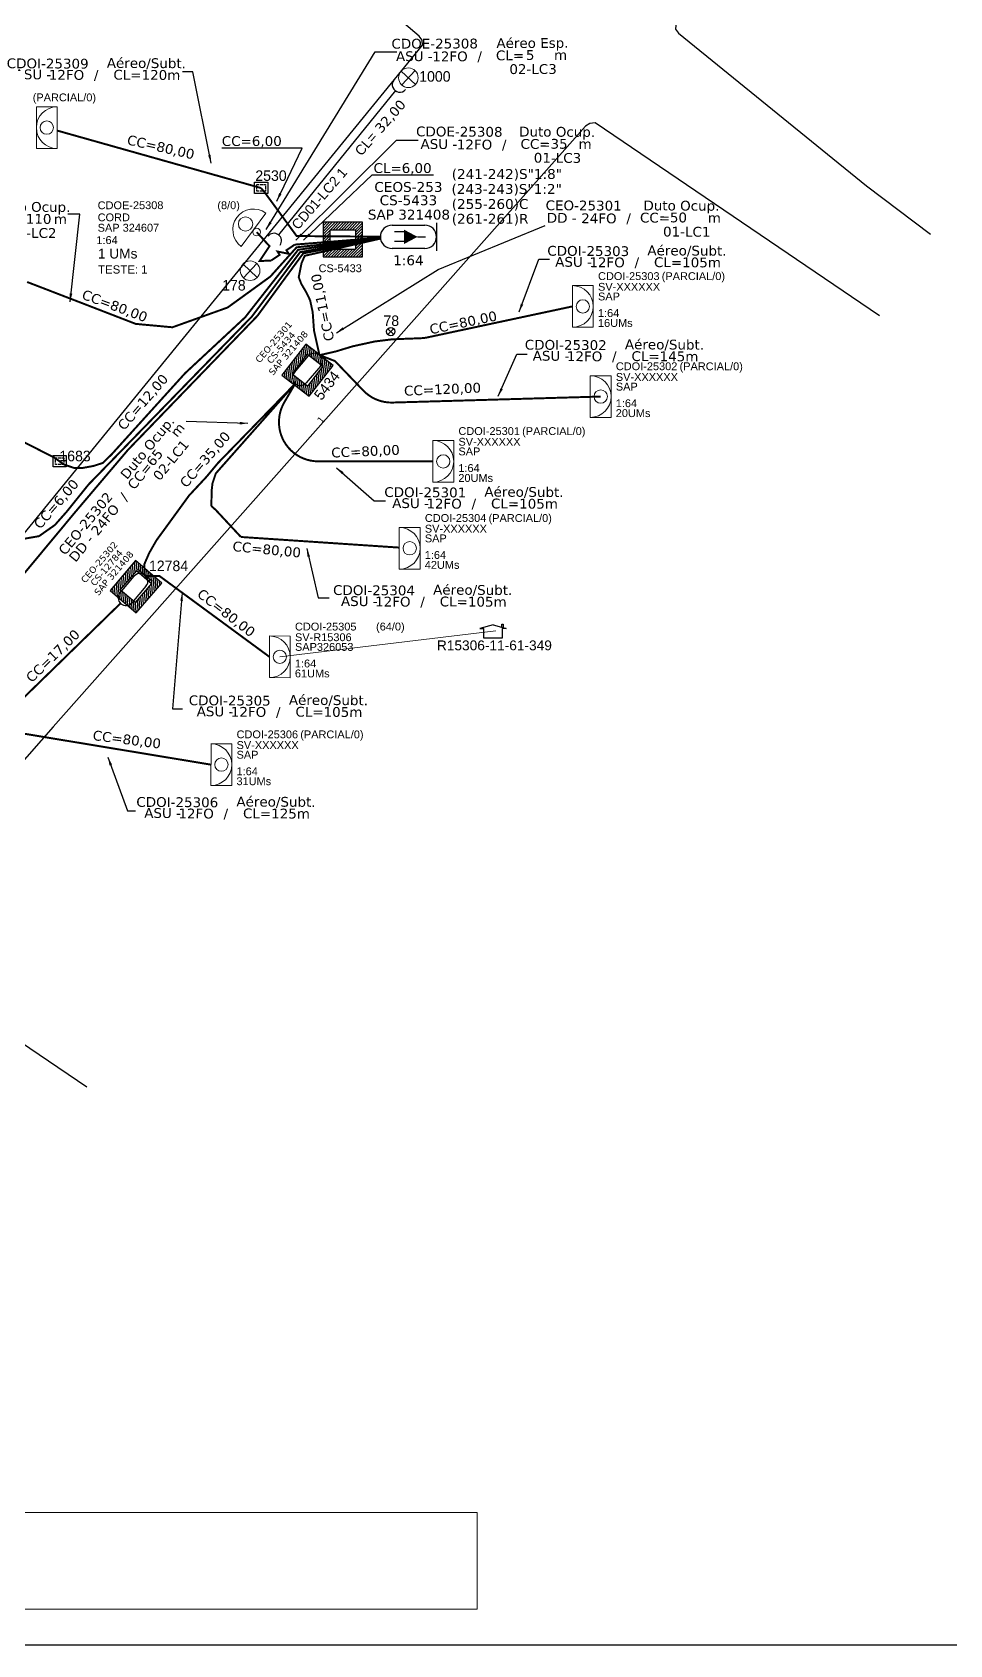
# Model space of a CAD drawing. Header units: inches. Extents: x 467 to 2253, y 63 to 657.
# Drawn here: x 642.6 to 867.3, y 63.1 to 457.9 of the extents above; entities that cross this region are included whole.
import ezdxf
from ezdxf.enums import TextEntityAlignment as Align

# ---------------------------------------------------------------- set-up
doc = ezdxf.new("R2010")
doc.units = ezdxf.units.IN
doc.header["$MEASUREMENT"] = 0
for name, color, linetype in [('10.1-Caixas Subterrâneas', 5, 'Continuous'), ('20.4-CEOS', 1, 'Continuous'), ('20.5-CEO', 1, 'Continuous'), ('CAP a instalar', 1, 'Continuous'), ('celulas gpon', 7, 'Continuous'), ('DROP DE CLIENTE', 140, 'Continuous'), ('label_cabos', 7, 'Continuous'), ('locais', 7, 'Continuous'), ('locais legendas', 7, 'Continuous'), ('QUADRA', 7, 'Continuous'), ('Subida Lateral', 5, 'Continuous'), ('surveys', 7, 'Continuous'), ('surveys legendas', 7, 'Continuous')]:
    doc.layers.add(name, color=color, linetype=linetype)
for name, color, linetype, lineweight in [('10.4-Postes', 1, 'Continuous', 0), ("20.0-LEGENDA DOS CDO'S", 1, 'Continuous', 0), ('20.1-CDO_INTERIOR', 1, 'Continuous', 0), ('20.2-CDO_POSTE', 1, 'Continuous', 5), ('20.6-CORDOALHA_SUPORTE', 7, 'Continuous', 25), ('CORDOALHA_SUPORTE', 7, 'Continuous', 25)]:
    doc.layers.add(name, color=color, linetype=linetype, lineweight=lineweight)
doc.styles.add('ARIAL', font='arial.ttf')
doc.styles.add('DIGICADE', font='arial.ttf')
doc.styles.add('ROMANS', font='arial.ttf')
doc.styles.add('siredit', font='verdana.ttf')
doc.linetypes.add('FENCELINE1', pattern='A,0.25,-0.1,[133,ltypeshp.shx,S=0.1,R=0,X=-0.1,Y=0],-0.1,1', length=1.45)
doc.dimstyles.new('CC', dxfattribs={"dimtxt": 1, "dimasz": 2, "dimexe": 0.18, "dimexo": 0.0625, "dimgap": 0.09, "dimtad": 0, "dimdec": 0, "dimrnd": 1, "dimzin": 0, "dimdsep": 46, "dimtxsty": 'siredit', "dimblk": 'NONE', "dimcen": 0, "dimse1": 1, "dimse2": 1, "dimsd1": 1, "dimsd2": 1, "dimclrt": 7, "dimadec": 0, "dimazin": 0, "dimtfac": 1, "dimtdec": 0, "dimtofl": 0, "dimtmove": 0, "dimatfit": 3, "dimfxl": 0, "dimtolj": 1, "dimtzin": 0, "dimarcsym": 0})

# ---------------------------------------------------------------- blocks, each defined once
blk = doc.blocks.new('MANHOLE_MS')
at = {"color": 0}
for p, q in [((-0.000006, 0.0000054), (0.0000065, 0.0000054)), ((-0.000006, -0.0000053), (-0.000006, 0.0000054)), ((0.0000065, 0.0000054), (0.0000065, -0.0000053)), ((0.0000065, -0.0000053), (-0.000006, -0.0000053))]:
    blk.add_line(p, q, dxfattribs=at)
for points in [[(-0.0000038, 0.0000023, 0), (-0.0000038, 0.0000032, 0), (-0.000002, 0.0000032, 0)], [(-0.0000038, -0.0000013, 0), (-0.0000038, 0.0000016, 0)], [(-0.0000012, 0.0000032, 0), (0.0000017, 0.0000032, 0)], [(0.0000024, 0.0000032, 0), (0.0000042, 0.0000032, 0), (0.0000042, 0.0000023, 0)], [(0.0000042, 0.0000016, 0), (0.0000042, -0.0000013, 0)], [(-0.000002, -0.0000031, 0), (-0.0000038, -0.0000031, 0), (-0.0000038, -0.0000021, 0)], [(0.0000017, -0.0000031, 0), (-0.0000012, -0.0000031, 0)], [(0.0000042, -0.0000021, 0), (0.0000042, -0.0000031, 0), (0.0000024, -0.0000031, 0)]]:
    blk.add_polyline3d(points, dxfattribs=at)
blk = doc.blocks.new('POLE_POLE')
at = {"color": 1}
for p, q in [((-0.00000309, 0.00000689), (0.00000269, 0.00000147)), ((0.00000251, 0.00000707), (-0.00000291, 0.00000129))]:
    blk.add_line(p, q, dxfattribs=at)
blk.add_circle((-0.0000002, 0.00000418), 0.00000396, dxfattribs=at)
blk = doc.blocks.new('SURVEY_SURVEY')
for p, q in [((0, 0.0000254), (-0.0000251, 0.000018)), ((-0.0000251, 0.000018), (-0.0000173, 0.000018)), ((-0.0000172, 0), (-0.0000172, 0.0000179)), ((0.0000172, 0), (-0.0000172, 0)), ((0, 0.0000254), (0.0000251, 0.000018)), ((0.0000169, 0.0000264), (0.0000195, 0.0000264)), ((0.0000169, 0.0000205), (0.0000169, 0.0000264)), ((0.0000251, 0.000018), (0.0000172, 0.000018)), ((0.0000172, 0.000018), (0.0000172, 0)), ((0.0000195, 0.0000264), (0.0000195, 0.0000198))]:
    blk.add_line(p, q)
blk = doc.blocks.new('*X2')
at = {"color": 0, "linetype": 'Continuous'}
for p, q in [((-1.25, 0.34099), (-0.49099, 1.1)), ((-1.25, 0.517767), (-0.667767, 1.1)), ((-1.25, 0.694544), (-0.844544, 1.1)), ((-1.25, 0.87132), (-1.02132, 1.1)), ((-1.25, 1.048097), (-1.198097, 1.1)), ((-0.789214, 0.625), (-0.314214, 1.1)), ((-0.612437, 0.625), (-0.137437, 1.1)), ((-0.43566, 0.625), (0.03934, 1.1)), ((-0.258883, 0.625), (0.216117, 1.1)), ((-0.082107, 0.625), (0.392893, 1.1)), ((0.09467, 0.625), (0.56967, 1.1)), ((0.271447, 0.625), (0.746447, 1.1)), ((0.448223, 0.625), (0.923223, 1.1)), ((0.625, 0.625), (1.1, 1.1)), ((0.801777, 0.625), (1.25, 1.073223)), ((-1.25, 0.164214), (-0.8035, 0.610714)), ((-1.25, -0.012563), (-0.8035, 0.433937)), ((-1.25, -0.18934), (-0.8035, 0.25716)), ((-1.25, -0.366117), (-0.8035, 0.080383)), ((0.8035, 0.449947), (1.25, 0.896447)), ((0.8035, 0.27317), (1.25, 0.71967)), ((0.8035, 0.096393), (1.25, 0.542893)), ((0.8035, -0.080383), (1.25, 0.366117)), ((0.8035, -0.25716), (1.25, 0.18934)), ((0.8035, -0.433937), (1.25, 0.012563)), ((-1.25, -0.542893), (-0.8035, -0.096393)), ((-1.25, -0.71967), (-0.8035, -0.27317)), ((-1.25, -0.896447), (-0.8035, -0.449947)), ((-1.25, -1.073223), (-0.801777, -0.625)), ((-1.1, -1.1), (-0.625, -0.625)), ((-0.923223, -1.1), (-0.448223, -0.625)), ((-0.746447, -1.1), (-0.271447, -0.625)), ((-0.56967, -1.1), (-0.09467, -0.625)), ((-0.392893, -1.1), (0.082107, -0.625)), ((-0.216117, -1.1), (0.258883, -0.625)), ((-0.03934, -1.1), (0.43566, -0.625)), ((0.137437, -1.1), (0.612437, -0.625)), ((0.314214, -1.1), (0.789214, -0.625)), ((0.49099, -1.1), (1.25, -0.34099)), ((0.667767, -1.1), (1.25, -0.517767)), ((0.8035, -0.610714), (1.25, -0.164214)), ((0.844544, -1.1), (1.25, -0.694544)), ((1.02132, -1.1), (1.25, -0.87132)), ((1.198097, -1.1), (1.25, -1.048097))]:
    blk.add_line(p, q, dxfattribs=at)
blk = doc.blocks.new('MANHOLE_MQ')
at = {"color": 0, "linetype": 'Continuous'}
for p, q in [((0.00000623, 0.00000569), (-0.00000627, 0.00000569)), ((-0.00000627, 0.00000569), (-0.00000627, -0.00000531)), ((0.00000623, -0.00000531), (0.00000623, 0.00000569)), ((-0.00000404, 0.00000331), (0.00000399, 0.00000331)), ((-0.00000404, -0.00000294), (-0.00000404, 0.00000331)), ((0.00000399, 0.00000331), (0.00000399, -0.00000294)), ((0.00000399, -0.00000294), (-0.00000404, -0.00000294)), ((0.00000399, -0.00000294), (0.00000399, -0.00000294)), ((-0.00000627, -0.00000531), (0.00000623, -0.00000531))]:
    blk.add_line(p, q, dxfattribs=at)
at = {"color": 0, "linetype": 'Continuous', "xscale": 5e-06, "yscale": 5e-06, "zscale": 1e-05}
blk.add_blockref('*X2', (-0.00000002, 0.00000019), dxfattribs=at)
blk = doc.blocks.new('*U10')
at = {"color": 0}
blk.add_line((2.14, -0.58), (-2.1, -0.68), dxfattribs=at)
for centre, radius in [((0, 0.38), 0.733), ((0.03, -1.03), 0.393)]:
    blk.add_circle(centre, radius, dxfattribs=at)
blk.add_arc((0.02, -0.63), 2.12, 1.3782, 181.3782, dxfattribs=at)
blk = doc.blocks.new('Inst CDOE-8 CAIXA DIST OPT CDOE 48F_8D C_SPL OPTAP')
at = {"layer": "20.0-LEGENDA DOS CDO'S", "color": 0}
for tag, p, style, flags in [('ID_ATIVIDADE', (0.12, 6.47), 'ARIAL', 3), ('FATOR', (7.92, 6.47), 'ARIAL', 1), ('QTDE', (0.23, -0.97), 'DIGICADE', 3)]:
    blk.add_attdef(tag, p, '', height=0.8, rotation=0.118, dxfattribs=dict(at, style=style, flags=flags))
at = {"layer": "20.0-LEGENDA DOS CDO'S", "color": 0, "style": 'ARIAL'}
for tag, p, height in [('FID', (0.12, 5.25), 0.8), ('SAP', (0.12, 2.96), 0.8), ('CORDOALHA', (0.12, 4.02), 0.8), ('1:XX', (-0.01, 1.7), 0.8), ('UMS', (0.14, 0.22), 1)]:
    blk.add_attdef(tag, p, '', height=height, rotation=0.118, dxfattribs=at)
blk.add_attdef('FIBRAS_UTILIZADAS', text='', height=0.8, rotation=0.118, dxfattribs=at).set_placement((13.48, 5.26), align=Align.CENTER)
blk = doc.blocks.new('Teste  FTTH')
at = {"color": 0, "lineweight": 0, "style": 'ROMANS'}
for tag, p in [('TESTE', (-2.302, -0.29)), ('QTDE', (0.212, -0.29))]:
    blk.add_attdef(tag, p, '', height=0.48, dxfattribs=at)
for tag, p, flags in [('FID', (-2.227, -1.253), 1), ('FATOR', (-2.227, -2.028), 3), ('ID_ATIVIDADE', (-2.227, -2.716), 3)]:
    blk.add_attdef(tag, p, '', height=0.48, dxfattribs=dict(at, flags=flags))
blk = doc.blocks.new('*U23')
at = {"layer": '20.4-CEOS', "color": 7, "style": 'siredit'}
for tag, p in [('FIBRAS_SPLITTER', (0, 0)), ('FIBRAS_TOP_C', (0, -4.13)), ('RESERVA_FINAIS', (0, -5.46))]:
    blk.add_attdef(tag, p, '', height=1.01, dxfattribs=at)
for tag, p, flags in [('ID_ATIVIDADE', (0, -6.77), 3), ('FATOR', (0, -8.09), 1), ('QTDE', (0, -9.4), 1), ('FID', (0, -10.71), 1)]:
    blk.add_attdef(tag, p, '', height=1.01, dxfattribs=dict(at, flags=flags))
blk = doc.blocks.new('*U24')
at = {"layer": '20.4-CEOS', "color": 7, "style": 'siredit'}
blk.add_attdef('FIBRAS_SPLITTER', (0, 0), '', height=1.01, dxfattribs=at)
for tag, p, flags in [('ID_ATIVIDADE', (0, -1.48), 3), ('QTDE', (0, -4.11), 1), ('FATOR', (0, -2.79), 1), ('FID', (0, -5.42), 1)]:
    blk.add_attdef(tag, p, '', height=1.01, dxfattribs=dict(at, flags=flags))
blk = doc.blocks.new('Inst CB ESP CFOA-SM-ASU-120-S-12')
at = {"layer": 'label_cabos', "color": 0, "style": 'siredit'}
for tag, flags, p in [('ID_ATIVIDADE', 3, (1.31, 2.67)), ('FATOR', 1, (11.56, 2.55))]:
    blk.add_attdef(tag, text='', height=1, rotation=359.69, dxfattribs=dict(at, flags=flags)).set_placement(p, align=Align.MIDDLE_CENTER)
for tag, p in [('DESTINO_CABO', (3.13, 1.26)), ('TIPO_CABO', (13.11, 1.24)), ('TIPO_CABO', (1.26, 0)), ('CABO', (4.69, -0.05)), ('/', (7.71, -0.05)), ('LANCE', (10.81, 0)), ('UND', (15.96, 0)), ('FID', (13.15, -1.41))]:
    blk.add_attdef(tag, text='', height=1, rotation=359.69, dxfattribs=at).set_placement(p, align=Align.MIDDLE_CENTER)
blk.add_attdef('QTDE', (12.43, -0.47), '', height=1, rotation=359.69, dxfattribs=at)
blk = doc.blocks.new('Inst CB DT OCUP CFOA-SM-ASU-120-S-12')
at = {"layer": 'label_cabos', "color": 0, "style": 'siredit'}
for tag, flags, p in [('ID_ATIVIDADE', 3, (1.31, 2.67)), ('FATOR', 1, (11.56, 2.55))]:
    blk.add_attdef(tag, text='', height=1, rotation=359.69, dxfattribs=dict(at, flags=flags)).set_placement(p, align=Align.MIDDLE_CENTER)
for tag, p in [('DESTINO_CABO', (3.13, 1.26)), ('TIPO_CABO', (13.11, 1.24)), ('TIPO_CABO', (1.26, 0)), ('CABO', (4.69, -0.05)), ('/', (7.71, -0.05)), ('LANCE', (10.91, 0)), ('UND', (15.96, 0)), ('FID', (13.15, -1.41))]:
    blk.add_attdef(tag, text='', height=1, rotation=359.69, dxfattribs=at).set_placement(p, align=Align.MIDDLE_CENTER)
blk.add_attdef('QTDE', (12.43, -0.47), '', height=1, rotation=359.69, dxfattribs=at)
blk = doc.blocks.new('_None')
blk = doc.blocks.new('LEGENDA DOS CABOS')
at = {"layer": 'label_cabos', "color": 0, "style": 'siredit'}
for tag, p in [('ID', (4.24, 1.63)), ('XX', (14.31, 1.67)), ('TIPO_CABO', (2.74, 0.52)), ('CABO', (6.16, 0.47)), ('/', (9.19, 0.47)), ('METROS', (14.36, 0.47))]:
    blk.add_attdef(tag, text='', height=1, rotation=359.69, dxfattribs=at).set_placement(p, align=Align.MIDDLE_CENTER)
blk = doc.blocks.new('Inst CORD ALUMINIO 4.8 MM 3F')
at = {"layer": '20.6-CORDOALHA_SUPORTE', "color": 0, "lineweight": 0, "style": 'ROMANS'}
blk.add_attdef('LANCE', text='', height=1, dxfattribs=at).set_placement((-0.54, -2.21), align=Align.RIGHT)
at = {"layer": '20.6-CORDOALHA_SUPORTE', "color": 0, "style": 'siredit'}
blk.add_attdef('QTDE', (-0.54, -2.21), '', height=1, rotation=359.69, dxfattribs=at)
at = {"layer": '20.6-CORDOALHA_SUPORTE', "color": 0, "lineweight": 0, "style": 'ROMANS', "flags": 3}
for tag, p in [('FATOR', (-5.2, -4.44)), ('ID_ATIVIDADE', (-5.2, -6.67))]:
    blk.add_attdef(tag, p, '', height=1, dxfattribs=at)
at = {"layer": '20.6-CORDOALHA_SUPORTE', "color": 0, "lineweight": 0, "style": 'ROMANS'}
blk.add_attdef('FID', (-5.2, -8.9), '', height=1, dxfattribs=at)
blk = doc.blocks.new('Inst CB DT OCUP CFOA-SM-DD-G-24')
at = {"layer": 'label_cabos', "color": 0, "style": 'siredit'}
for tag, flags, p in [('ID_ATIVIDADE', 3, (1.31, 2.67)), ('FATOR', 1, (11.56, 2.55))]:
    blk.add_attdef(tag, text='', height=1, rotation=359.69, dxfattribs=dict(at, flags=flags)).set_placement(p, align=Align.MIDDLE_CENTER)
for tag, p in [('DESTINO_CABO', (3.13, 1.26)), ('TIPO_CABO', (13.11, 1.24)), ('TIPO_CABO', (1.11, 0)), ('CABO', (4.69, -0.05)), ('/', (7.71, -0.05)), ('LANCE', (10.41, 0.02)), ('UND', (16.46, 0)), ('FID', (13.65, -1.41))]:
    blk.add_attdef(tag, text='', height=1, rotation=359.69, dxfattribs=at).set_placement(p, align=Align.MIDDLE_CENTER)
blk.add_attdef('QTDE', (11.93, -0.45), '', height=1, rotation=359.69, dxfattribs=at)

msp = doc.modelspace()

# ---------------------------------------------------------------- linework, layer by layer
at = {"color": 0, "lineweight": 0}
for p, q in [((473.28, 95.47), (751.53, 95.47)), ((751.53, 95.47), (751.53, 71.77)), ((751.53, 71.77), (473.28, 71.77))]:
    msp.add_line(p, q, dxfattribs=at)
msp.add_lwpolyline([(466.72, 63.09), (1305.29, 63.09), (1305.29, 657.09), (466.72, 657.09), (466.72, 63.09)])
at = {"layer": '20.1-CDO_INTERIOR', "color": 0, "lineweight": 18}
for points in [[(643.63, 429.42), (643.62, 439.62), (648.72, 439.62), (648.73, 429.42)], [(779.99, 385.65), (780, 395.85), (774.9, 395.85), (774.89, 385.65)], [(784.35, 363.58), (784.36, 373.78), (779.26, 373.78), (779.25, 363.58)], [(745.81, 347.71), (745.81, 357.91), (740.71, 357.91), (740.71, 347.71)], [(737.58, 326.43), (737.59, 336.63), (732.49, 336.63), (732.48, 326.43)], [(691.48, 273.46), (691.49, 283.66), (686.39, 283.66), (686.38, 273.46)]]:
    msp.add_lwpolyline(points, close=True, dxfattribs=at)
at = {"layer": '20.1-CDO_INTERIOR', "color": 1, "lineweight": 18}
msp.add_lwpolyline([(705.79, 299.85), (705.79, 310.05), (700.69, 310.06), (700.69, 299.86)], close=True, dxfattribs=at)
at = {"layer": '20.1-CDO_INTERIOR', "color": 0, "lineweight": 18}
for centre in [(646.17, 434.52), (777.44, 390.75), (781.81, 368.68), (743.26, 352.81), (735.04, 331.53), (688.93, 278.56)]:
    msp.add_circle(centre, 1.63, dxfattribs=at)
at = {"layer": '20.1-CDO_INTERIOR', "color": 1, "lineweight": 18}
msp.add_circle((703.24, 304.96), 1.63, dxfattribs=at)
at = {"layer": '20.1-CDO_INTERIOR', "color": 0, "lineweight": 18}
for centre, start, end in [((648.72, 434.52), 90.0276, 270.0276), ((774.89, 390.75), 269.9724, 89.9724), ((779.26, 368.68), 269.9724, 89.9724), ((740.71, 352.81), 269.9724, 89.9724), ((732.49, 331.53), 269.9724, 89.9724), ((686.38, 278.56), 269.9724, 89.9724)]:
    msp.add_arc(centre, 5.1, start, end, dxfattribs=at)
at = {"layer": '20.1-CDO_INTERIOR', "color": 1, "lineweight": 18}
msp.add_arc((700.69, 304.96), 5.1, 269.9724, 89.9724, dxfattribs=at)
at = {"layer": '20.4-CEOS', "color": 0}
for p, q in [((730.72, 410.65), (738.75, 410.65)), ((738.75, 404.92), (730.72, 404.92))]:
    msp.add_line(p, q, dxfattribs=at)
for points in [[(741.61, 411.23), (741.61, 404.34)], [(733.78, 409.03), (731.35, 409.03)], [(733.78, 406.65), (731.35, 406.65)], [(736.95, 407.78), (738.88, 407.78)]]:
    msp.add_lwpolyline(points, dxfattribs=at)
msp.add_lwpolyline([(736.95, 407.78, 0, 3.53, 0), (733.64, 407.78, 3.53, 3.53, 0)], format="xyseb", dxfattribs=at)
for centre, start, end in [((730.72, 407.78), 90, 270), ((738.75, 407.78), 270, 90)]:
    msp.add_arc(centre, 2.86, start, end, dxfattribs=at)
at = {"layer": '20.5-CEO', "color": 0}
for p, q in [((714.71, 377.33), (711.22, 380.31)), ((706.82, 374.55), (710.29, 378.61)), ((713.18, 376.13), (709.71, 372.08))]:
    msp.add_line(p, q, dxfattribs=at)
at = {"layer": '20.5-CEO', "color": 5}
for p, q in [((664.11, 320.64), (667.57, 324.7)), ((672, 323.42), (668.51, 326.4)), ((670.47, 322.23), (667, 318.17))]:
    msp.add_line(p, q, dxfattribs=at)
at = {"layer": '20.5-CEO', "color": 0}
for centre, start_param, end_param in [((711.73, 377.37), 3.219551, 6.361144), ((708.26, 373.31), 0.077959, 3.219551)]:
    msp.add_ellipse(centre, major_axis=(-1.35, 1.35), ratio=1, start_param=start_param, end_param=end_param, dxfattribs=at)
at = {"layer": '20.5-CEO', "color": 5}
for centre, start_param, end_param in [((669.02, 323.46), 3.219551, 6.361144), ((665.55, 319.41), 0.077959, 3.219551)]:
    msp.add_ellipse(centre, major_axis=(-1.35, 1.35), ratio=1, start_param=start_param, end_param=end_param, dxfattribs=at)
at = {"layer": 'CAP a instalar', "color": 0, "ltscale": 5, "const_width": 0.48}
for points in [[(698.62, 419.74), (648.72, 433.8)], [(727.86, 407.81), (707.36, 407.98), (699.54, 418.66), (698.62, 419.74)], [(727.88, 407.47), (707.35, 405.22), (700.92, 398.06), (694.51, 393.41), (690.55, 390.55), (690.29, 390.42), (676.95, 385.64), (667.96, 386.47), (657.33, 390.58), (641.37, 396.73)], [(727.87, 407.56), (706.88, 405.88)], [(727.9, 407.35), (709.33, 403.14), (708.56, 401.35), (707.87, 397.9), (707.87, 397.9), (708.51, 396.24), (709.74, 394.17), (710.67, 392.22), (711.29, 389.3), (711.61, 384.84), (712.92, 378.95), (712.92, 378.95)], [(707.01, 371.84), (687.56, 349.86), (686.75, 347.43), (686.58, 345.96), (686.5, 343.28), (686.45, 341.9)], [(707.01, 371.84), (688.09, 352.4)], [(688.09, 352.4), (685.2, 348.94), (681.01, 344.44), (673.02, 333.46), (671.25, 330.36), (670.06, 327.63), (670.21, 324.76), (670.21, 324.76)], [(686.45, 341.9), (687.54, 340.93), (693.71, 334.3)], [(693.71, 334.3), (732.49, 331.7)], [(664.33, 318.15), (632.81, 287.43), (632.81, 287.43), (632.81, 287.43), (632.81, 287.43), (632.81, 287.43)], [(632.81, 287.43), (686.38, 278.56)]]:
    msp.add_lwpolyline(points, dxfattribs=at)
at = {"layer": 'CAP a instalar', "color": 0, "ltscale": 5}
for points in [[(727.87, 407.56, 0.48, 0.48, 0), (707.73, 404.61, 0.48, 0.48, 0), (694.73, 388.06, 0.48, 0.48, 0), (680.05, 374.4, 0.48, 0.48, 0), (662.05, 354.52, 0.48, 0.48, 0), (659.89, 352.42, 0.48, 0.48, 0), (657.59, 351.68, 0.48, 0.48, 0), (655.06, 351.22, 0.48, 0.48, 0), (652.82, 351.21, 0.48, 0.48, 0), (650.51, 352, 0.48, 0.48, 0), (649.26, 352.84, 0.48, 0.48, 0), (648.09, 353.69, 0.48, 0.48, 0), (610.35, 372.93, 0.48, 0.48, 0), (610.35, 372.93, 0, 0, 0)], [(727.87, 407.56, 0.48, 0.48, 0), (708.21, 404.03, 0.48, 0.48, 0), (696.41, 388.28, 0.48, 0.48, 0), (656.4, 347.14, 0.48, 0.48, 0), (651.04, 340.48, 0.48, 0.48, 0), (648.17, 337.24, 0.48, 0.48, 0), (644.27, 334.5, 0.48, 0.48, 0), (644.27, 334.5, 0.48, 0.48, 0), (640.3, 333.81, 0.48, 0.48, 0), (634.43, 332.74, 0.48, 0.48, 0), (633.01, 332.33, 0.48, 0.48, 0), (631.64, 333.04, 0.48, 0.48, 0), (612.05, 344.83, 0, 0, 0)], [(727.89, 407.41, 0.48, 0.48, 0), (708.97, 403.74, 0.48, 0.48, 0), (697.76, 388.45, 0.48, 0.48, 0), (666.05, 355.62, 0.48, 0.48, 0), (653.15, 340.41, 0.48, 0.48, 0), (620.45, 301.08, 0.48, 0.48, 0)], [(713.18, 378.75, 0.48, 0.48, 0), (716.75, 377.37, 0.48, 0.48, 0), (723.68, 370.15, 0.48, 0.48, 0.211708), (730.88, 367.21, 0.48, 0.48, 0), (781.81, 368.68, 0, 0, 0)]]:
    msp.add_lwpolyline(points, format="xyseb", dxfattribs=at)
at = {"layer": 'CAP a instalar', "color": 0, "linetype": 'FENCELINE1', "ltscale": 1.75, "const_width": 0.48}
msp.add_lwpolyline([(701.11, 401.98), (698.28, 401.86), (700.71, 405.5), (697.57, 408.94)], dxfattribs=at)
at = {"layer": 'CAP a instalar', "color": 0, "ltscale": 5, "const_width": 0.48}
for points in [[(713.18, 378.75), (713.34, 378.9), (716.93, 379.72), (721.12, 380.99), (726.47, 382.16), (730.78, 382.7), (737.76, 382.96, 0.039822), (739.27, 383.14), (774.89, 390.75)], [(740.71, 352.81), (712.62, 352.82, -0.579324), (704.34, 367.27), (707.01, 371.84)]]:
    msp.add_lwpolyline(points, format="xyb", dxfattribs=at)
at = {"layer": 'CAP a instalar', "color": 1, "ltscale": 5, "const_width": 0.48}
for points in [[(670.21, 324.76), (673.76, 324.75), (700.69, 304.96)], [(700.69, 304.96), (700.69, 304.96)]]:
    msp.add_lwpolyline(points, dxfattribs=at)
at = {"layer": 'CORDOALHA_SUPORTE'}
msp.add_line((731.59, 443.64), (702.92, 408.28), dxfattribs=at)
for centre, start, end in [((732.59, 445.01), 141.73, 321.73), ((701.82, 406.82), 323.2815, 143.2815)]:
    msp.add_arc(centre, 1.83, start, end, dxfattribs=at)
at = {"layer": 'DROP DE CLIENTE', "lineweight": 0}
msp.add_line((703.24, 304.96), (756.13, 311.29), dxfattribs=at)
at = {"layer": 'QUADRA'}
for points in [[(625.32, 488.83), (599.4, 428.46), (553.14, 343.46), (517.07, 290.95), (517.27, 289.74), (518.08, 288.81), (570.65, 253.25), (571.84, 252.82), (573.12, 252.97), (574.14, 253.73), (738.14, 454.72), (738.08, 455.91), (737.38, 456.93), (665.81, 517.7)], [(625.32, 488.83), (599.4, 428.46), (553.14, 343.46), (517.07, 290.95), (517.27, 289.74), (518.08, 288.81), (570.65, 253.25), (571.84, 252.82), (573.12, 252.97), (574.14, 253.73), (738.14, 454.72), (738.08, 455.91), (737.38, 456.93), (665.81, 517.7)], [(820.9, 484.96), (820.9, 484.96), (800.31, 460.53), (800.11, 458.64), (800.83, 457.65), (846.9, 420.24), (862.58, 408.45)], [(820.9, 484.96), (820.9, 484.96), (800.31, 460.53), (800.11, 458.64), (800.83, 457.65), (846.9, 420.24), (862.58, 408.45)], [(850.08, 388.46), (780.47, 435.7), (779.16, 435.57), (778.12, 434.86), (647.78, 287.8), (603.7, 237.69), (603.55, 235.56), (604.37, 234.64), (655.97, 199.71)], [(850.08, 388.46), (780.47, 435.7), (779.16, 435.57), (778.12, 434.86), (647.78, 287.8), (603.7, 237.69), (603.55, 235.56), (604.37, 234.64), (655.97, 199.71)]]:
    msp.add_lwpolyline(points, dxfattribs=at)
at = {"layer": 'Subida Lateral', "color": 0, "const_width": 0.48}
msp.add_lwpolyline([(706.88, 405.88), (704.86, 404.5), (705.42, 403.64), (702.67, 404.19), (703.2, 403.37), (701.11, 401.98)], dxfattribs=at)

# ---------------------------------------------------------------- block references
at = {"color": 0, "lineweight": 0}
ref = msp.add_blockref('Inst CORD ALUMINIO 4.8 MM 3F', (699.76, 432.76), dxfattribs=dict(at, xscale=2.399999999999988, yscale=2.399999999999998, zscale=2.399999999999999, rotation=49.06350615734596))
ref.add_attrib('FID', 'CD01-LC2 1', (707.71, 409.34), dxfattribs={"layer": '20.6-CORDOALHA_SUPORTE', "color": 0, "lineweight": 0, "height": 2.4, "rotation": 49.0635, "style": 'ROMANS'})
ref.add_attrib('QTDE', '32,00', (728.07, 432.97), dxfattribs={"layer": '20.6-CORDOALHA_SUPORTE', "color": 0, "height": 2.4, "rotation": 48.7535, "style": 'siredit'})
ref.add_attrib('LANCE', 'CL=', dxfattribs={"layer": '20.6-CORDOALHA_SUPORTE', "color": 0, "lineweight": 0, "height": 2.4, "rotation": 49.0635, "style": 'ROMANS'}).set_placement((727.29, 432.13), align=Align.RIGHT)
ref = msp.add_blockref('Inst CB DT OCUP CFOA-SM-DD-G-24', (770.12, 412.43), dxfattribs=dict(at, xscale=2.400000000000005, yscale=2.399999999999998, zscale=2.399999999999999))
ref.add_attrib('DESTINO_CABO', 'CEO-25301', dxfattribs={"layer": 'label_cabos', "color": 0, "height": 2.4, "rotation": 359.69, "style": 'siredit'}).set_placement((777.64, 415.46), align=Align.MIDDLE_CENTER)
ref.add_attrib('TIPO_CABO', 'Duto Ocup.', dxfattribs={"layer": 'label_cabos', "color": 0, "height": 2.4, "rotation": 359.69, "style": 'siredit'}).set_placement((801.58, 415.42), align=Align.MIDDLE_CENTER)
ref.add_attrib('/', '/', dxfattribs={"layer": 'label_cabos', "color": 0, "height": 2.4, "rotation": 359.69, "style": 'siredit'}).set_placement((788.64, 412.31), align=Align.MIDDLE_CENTER)
ref.add_attrib('FID', '01-LC1', dxfattribs={"layer": 'label_cabos', "color": 0, "height": 2.4, "rotation": 359.69, "style": 'siredit'}).set_placement((802.88, 409.04), align=Align.MIDDLE_CENTER)
ref.add_attrib('LANCE', 'CC=', dxfattribs={"layer": 'label_cabos', "color": 0, "height": 2.4, "rotation": 359.69, "style": 'siredit'}).set_placement((795.11, 412.48), align=Align.MIDDLE_CENTER)
ref.add_attrib('UND', 'm', dxfattribs={"layer": 'label_cabos', "color": 0, "height": 2.4, "rotation": 359.69, "style": 'siredit'}).set_placement((809.64, 412.43), align=Align.MIDDLE_CENTER)
ref.add_attrib('CABO', '24FO', dxfattribs={"layer": 'label_cabos', "color": 0, "height": 2.4, "rotation": 359.69, "style": 'siredit'}).set_placement((781.37, 412.31), align=Align.MIDDLE_CENTER)
ref.add_attrib('TIPO_CABO', 'DD - ', dxfattribs={"layer": 'label_cabos', "color": 0, "height": 2.4, "rotation": 359.69, "style": 'siredit'}).set_placement((772.79, 412.42), align=Align.MIDDLE_CENTER)
ref.add_attrib('QTDE', '50', (798.75, 411.34), dxfattribs={"layer": 'label_cabos', "color": 0, "height": 2.4, "rotation": 359.69, "style": 'siredit'})
ref = msp.add_blockref('Inst CB DT OCUP CFOA-SM-DD-G-24', (653.26, 329.87), dxfattribs=dict(at, xscale=2.399999999999993, yscale=2.399999999999998, zscale=2.399999999999999, rotation=50.86160309695972))
ref.add_attrib('DESTINO_CABO', 'CEO-25302', dxfattribs={"layer": 'label_cabos', "color": 0, "height": 2.4, "rotation": 50.5516, "style": 'siredit'}).set_placement((655.65, 337.61), align=Align.MIDDLE_CENTER)
ref.add_attrib('TIPO_CABO', 'Duto Ocup.', dxfattribs={"layer": 'label_cabos', "color": 0, "height": 2.4, "rotation": 50.5516, "style": 'siredit'}).set_placement((670.8, 356.15), align=Align.MIDDLE_CENTER)
ref.add_attrib('/', '/', dxfattribs={"layer": 'label_cabos', "color": 0, "height": 2.4, "rotation": 50.5516, "style": 'siredit'}).set_placement((665.04, 344.15), align=Align.MIDDLE_CENTER)
ref.add_attrib('FID', '02-LC1', dxfattribs={"layer": 'label_cabos', "color": 0, "height": 2.4, "rotation": 50.5516, "style": 'siredit'}).set_placement((676.56, 353.13), align=Align.MIDDLE_CENTER)
ref.add_attrib('LANCE', 'CC=', dxfattribs={"layer": 'label_cabos', "color": 0, "height": 2.4, "rotation": 50.5516, "style": 'siredit'}).set_placement((668.98, 349.28), align=Align.MIDDLE_CENTER)
ref.add_attrib('UND', 'm', dxfattribs={"layer": 'label_cabos', "color": 0, "height": 2.4, "rotation": 50.5516, "style": 'siredit'}).set_placement((678.19, 360.52), align=Align.MIDDLE_CENTER)
ref.add_attrib('CABO', '24FO', dxfattribs={"layer": 'label_cabos', "color": 0, "height": 2.4, "rotation": 50.5516, "style": 'siredit'}).set_placement((660.45, 338.51), align=Align.MIDDLE_CENTER)
ref.add_attrib('TIPO_CABO', 'DD - ', dxfattribs={"layer": 'label_cabos', "color": 0, "height": 2.4, "rotation": 50.5516, "style": 'siredit'}).set_placement((654.95, 331.93), align=Align.MIDDLE_CENTER)
ref.add_attrib('QTDE', '65', (672.17, 351.39), dxfattribs={"layer": 'label_cabos', "color": 0, "height": 2.4, "rotation": 50.5516, "style": 'siredit'})
at = {"layer": '10.1-Caixas Subterrâneas', "color": 30, "yscale": 767490.1303467795, "zscale": 767490.1303467795}
for p, xscale, rotation in [((718.64, 407.26), 767490.1303467798, 180.0000000000633), ((709.89, 375.21), 767490.1303467795, 232.026414148986), ((667.89, 322.2), 767490.1303467781, 229.4401603150085)]:
    msp.add_blockref('MANHOLE_MQ', p, dxfattribs=dict(at, xscale=xscale, rotation=rotation))
at = {"layer": '10.4-Postes', "color": 1, "xscale": 606060.6, "yscale": 606060.6, "zscale": 606060.6}
for p in [(734.84, 444.19), (696.09, 396.96)]:
    msp.add_blockref('POLE_POLE', p, dxfattribs=at)
at = {"layer": "20.0-LEGENDA DOS CDO'S", "color": 0, "lineweight": 0, "xscale": 2.400000000000005, "yscale": 2.399999999999998, "zscale": 2.399999999999999}
msp.add_blockref('Inst CDOE-8 CAIXA DIST OPT CDOE 48F_8D C_SPL OPTAP', (658.35, 401.94), dxfattribs=at).add_auto_attribs({'FID': 'CDOE-25308', 'CORDOALHA': 'CORD', 'SAP': 'SAP 324607', '1:XX': '1:64', 'UMS': '1 UMs', 'FIBRAS_UTILIZADAS': '(8/0)'})
at = {"layer": "20.0-LEGENDA DOS CDO'S", "color": 0, "lineweight": 0, "xscale": 4.201199999917919, "yscale": 4.201199997961523, "zscale": 4.201199999999778, "rotation": 3.12757698377e-05}
msp.add_blockref('Teste  FTTH', (668.37, 400.01), dxfattribs=at).add_auto_attribs({'TESTE': 'TESTE:', 'QTDE': '1'})
at = {"layer": '20.2-CDO_POSTE', "color": 0, "xscale": -2.399999999999995, "yscale": 2.399999999999998, "zscale": 2.399999999999999, "rotation": 55.1870390996002}
msp.add_blockref('*U10', (695.59, 410.41), dxfattribs=at)
at = {"layer": '20.4-CEOS', "color": 0, "lineweight": 0}
ref = msp.add_blockref('*U23', (745.33, 421.95), dxfattribs=dict(at, xscale=2.400000000000005, yscale=2.399999999999998, zscale=2.399999999999999))
ref.add_attrib('FIBRAS_SPLITTER', '(241-242)S"1:8"', (745.33, 421.95), dxfattribs={"color": 7, "height": 2.4232, "style": 'siredit'})
ref.add_attrib('FIBRAS_TOP_C', '(255-260)C', (745.33, 414.61), dxfattribs={"color": 7, "height": 2.423, "style": 'siredit'})
ref.add_attrib('RESERVA_FINAIS', '(261-261)R', (745.33, 410.99), dxfattribs={"color": 7, "height": 2.423, "style": 'siredit'})
at = {"layer": '20.4-CEOS', "color": 0, "lineweight": 0, "xscale": 2.400000000000005, "yscale": 2.399999999999998, "zscale": 2.399999999999999}
msp.add_blockref('*U24', (745.28, 418.29), dxfattribs=at).add_auto_attribs({'FIBRAS_SPLITTER': '(243-243)S"1:2"'})
at = {"layer": 'label_cabos'}
ref = msp.add_blockref('Inst CB ESP CFOA-SM-ASU-120-S-12', (733.67, 452), dxfattribs=dict(at, xscale=2.399999999999936, yscale=2.399999999999998, zscale=2.399999999999999, rotation=0.4634636983029481))
ref.add_attrib('DESTINO_CABO', 'CDOE-25308', dxfattribs={"color": 0, "height": 2.4, "rotation": 0.1535, "style": 'siredit'}).set_placement((741.16, 455.09), align=Align.MIDDLE_CENTER)
ref.add_attrib('TIPO_CABO', 'Aéreo Esp.', dxfattribs={"color": 0, "height": 2.4, "rotation": 0.1535, "style": 'siredit'}).set_placement((765.1, 455.24), align=Align.MIDDLE_CENTER)
ref.add_attrib('CABO', '12FO', dxfattribs={"color": 0, "height": 2.4, "rotation": 0.1535, "style": 'siredit'}).set_placement((744.91, 451.96), align=Align.MIDDLE_CENTER)
ref.add_attrib('/', '/', dxfattribs={"color": 0, "height": 2.4, "rotation": 0.1535, "style": 'siredit'}).set_placement((752.18, 452.02), align=Align.MIDDLE_CENTER)
ref.add_attrib('TIPO_CABO', 'ASU - ', dxfattribs={"color": 0, "height": 2.4, "rotation": 0.1535, "style": 'siredit'}).set_placement((736.7, 452.01), align=Align.MIDDLE_CENTER)
ref.add_attrib('FID', '02-LC3', dxfattribs={"color": 0, "height": 2.4, "rotation": 0.1535, "style": 'siredit'}).set_placement((765.25, 448.86), align=Align.MIDDLE_CENTER)
ref.add_attrib('LANCE', 'CL=', dxfattribs={"color": 0, "height": 2.4, "rotation": 0.1535, "style": 'siredit'}).set_placement((759.61, 452.21), align=Align.MIDDLE_CENTER)
ref.add_attrib('QTDE', '5', (763.5, 451.1), dxfattribs={"color": 0, "height": 2.4, "rotation": 0.1535, "style": 'siredit'})
ref.add_attrib('UND', 'm', dxfattribs={"color": 0, "height": 2.4, "rotation": 0.1535, "style": 'siredit'}).set_placement((771.98, 452.31), align=Align.MIDDLE_CENTER)
at = {"layer": 'label_cabos', "color": 0, "lineweight": 0, "xscale": 2.400000000000005, "yscale": 2.399999999999998, "zscale": 2.399999999999999}
for p, values in [((636.22, 446.31), {'ID': 'CDOI-25309', 'CABO': '12FO', 'METROS': 'CL=120m', 'XX': 'Aéreo/Subt.', '/': '/', 'TIPO_CABO': 'ASU -'}), ((768.59, 400.41), {'ID': 'CDOI-25303', 'CABO': '12FO', 'METROS': 'CL=105m', 'XX': 'Aéreo/Subt.', '/': '/', 'TIPO_CABO': 'ASU -'}), ((763.08, 377.41), {'ID': 'CDOI-25302', 'CABO': '12FO', 'METROS': 'CL=145m', 'XX': 'Aéreo/Subt.', '/': '/', 'TIPO_CABO': 'ASU -'}), ((728.68, 341.33), {'ID': 'CDOI-25301', 'CABO': '12FO', 'METROS': 'CL=105m', 'XX': 'Aéreo/Subt.', '/': '/', 'TIPO_CABO': 'ASU -'}), ((716.13, 317.34), {'ID': 'CDOI-25304', 'CABO': '12FO', 'METROS': 'CL=105m', 'XX': 'Aéreo/Subt.', '/': '/', 'TIPO_CABO': 'ASU -'}), ((680.8, 290.35), {'ID': 'CDOI-25305', 'CABO': '12FO', 'METROS': 'CL=105m', 'XX': 'Aéreo/Subt.', '/': '/', 'TIPO_CABO': 'ASU -'}), ((667.96, 265.47), {'ID': 'CDOI-25306', 'CABO': '12FO', 'METROS': 'CL=125m', 'XX': 'Aéreo/Subt.', '/': '/', 'TIPO_CABO': 'ASU -'})]:
    msp.add_blockref('LEGENDA DOS CABOS', p, dxfattribs=at).add_auto_attribs(values)
at = {"layer": 'label_cabos', "color": 0, "lineweight": 0}
ref = msp.add_blockref('Inst CB DT OCUP CFOA-SM-ASU-120-S-12', (739.68, 430.51), dxfattribs=dict(at, xscale=2.400000000000005, yscale=2.399999999999998, zscale=2.399999999999999))
ref.add_attrib('DESTINO_CABO', 'CDOE-25308', dxfattribs={"color": 0, "height": 2.4, "rotation": 359.69, "style": 'siredit'}).set_placement((747.19, 433.54), align=Align.MIDDLE_CENTER)
ref.add_attrib('CABO', '12FO', dxfattribs={"color": 0, "height": 2.4, "rotation": 359.69, "style": 'siredit'}).set_placement((750.92, 430.39), align=Align.MIDDLE_CENTER)
ref.add_attrib('TIPO_CABO', 'Duto Ocup.', dxfattribs={"color": 0, "height": 2.4, "rotation": 359.69, "style": 'siredit'}).set_placement((771.14, 433.5), align=Align.MIDDLE_CENTER)
ref.add_attrib('/', '/', dxfattribs={"color": 0, "height": 2.4, "rotation": 359.69, "style": 'siredit'}).set_placement((758.19, 430.39), align=Align.MIDDLE_CENTER)
ref.add_attrib('TIPO_CABO', 'ASU - ', dxfattribs={"color": 0, "height": 2.4, "rotation": 359.69, "style": 'siredit'}).set_placement((742.71, 430.5), align=Align.MIDDLE_CENTER)
ref.add_attrib('FID', '01-LC3', dxfattribs={"color": 0, "height": 2.4, "rotation": 359.69, "style": 'siredit'}).set_placement((771.23, 427.12), align=Align.MIDDLE_CENTER)
ref.add_attrib('LANCE', 'CC=', dxfattribs={"color": 0, "height": 2.4, "rotation": 359.69, "style": 'siredit'}).set_placement((765.86, 430.52), align=Align.MIDDLE_CENTER)
ref.add_attrib('QTDE', '35', (769.51, 429.37), dxfattribs={"color": 0, "height": 2.4, "rotation": 359.69, "style": 'siredit'})
ref.add_attrib('UND', 'm', dxfattribs={"color": 0, "height": 2.4, "rotation": 359.69, "style": 'siredit'}).set_placement((777.99, 430.52), align=Align.MIDDLE_CENTER)
ref = msp.add_blockref('Inst CB DT OCUP CFOA-SM-ASU-120-S-12', (611.2, 412.13), dxfattribs=dict(at, xscale=2.400000000000005, yscale=2.399999999999998, zscale=2.399999999999999))
ref.add_attrib('DESTINO_CABO', 'CDOE-25307', dxfattribs={"color": 0, "height": 2.4, "rotation": 359.69, "style": 'siredit'}).set_placement((618.72, 415.16), align=Align.MIDDLE_CENTER)
ref.add_attrib('CABO', '12FO', dxfattribs={"color": 0, "height": 2.4, "rotation": 359.69, "style": 'siredit'}).set_placement((622.45, 412.01), align=Align.MIDDLE_CENTER)
ref.add_attrib('TIPO_CABO', 'Duto Ocup.', dxfattribs={"color": 0, "height": 2.4, "rotation": 359.69, "style": 'siredit'}).set_placement((642.66, 415.12), align=Align.MIDDLE_CENTER)
ref.add_attrib('/', '/', dxfattribs={"color": 0, "height": 2.4, "rotation": 359.69, "style": 'siredit'}).set_placement((629.72, 412.01), align=Align.MIDDLE_CENTER)
ref.add_attrib('TIPO_CABO', 'ASU - ', dxfattribs={"color": 0, "height": 2.4, "rotation": 359.69, "style": 'siredit'}).set_placement((614.23, 412.12), align=Align.MIDDLE_CENTER)
ref.add_attrib('FID', '01-LC2', dxfattribs={"color": 0, "height": 2.4, "rotation": 359.69, "style": 'siredit'}).set_placement((642.76, 408.74), align=Align.MIDDLE_CENTER)
ref.add_attrib('LANCE', 'CC=', dxfattribs={"color": 0, "height": 2.4, "rotation": 359.69, "style": 'siredit'}).set_placement((637.39, 412.14), align=Align.MIDDLE_CENTER)
ref.add_attrib('QTDE', '110', (641.03, 410.99), dxfattribs={"color": 0, "height": 2.4, "rotation": 359.69, "style": 'siredit'})
ref.add_attrib('UND', 'm', dxfattribs={"color": 0, "height": 2.4, "rotation": 359.69, "style": 'siredit'}).set_placement((649.52, 412.14), align=Align.MIDDLE_CENTER)
at = {"layer": 'locais', "color": 30, "xscale": 258048, "yscale": 258048, "zscale": 258048}
for p in [(698.62, 419.74), (649.26, 352.84)]:
    msp.add_blockref('MANHOLE_MS', p, dxfattribs=at)
at = {"layer": 'locais', "color": 10, "xscale": 258048, "yscale": 258048, "zscale": 258048}
msp.add_blockref('POLE_POLE', (730.47, 383.5), dxfattribs=at)
at = {"layer": 'surveys', "color": 255, "xscale": 129024, "yscale": 129024, "zscale": 129024}
msp.add_blockref('SURVEY_SURVEY', (755.44, 309.55), dxfattribs=at)

# ---------------------------------------------------------------- texts
at = {"layer": '10.1-Caixas Subterrâneas', "color": 30, "style": 'ARIAL'}
msp.add_text('CS-5433', height=1.92, dxfattribs=at).set_placement((712.73, 399.13))
at = {"layer": "20.0-LEGENDA DOS CDO'S", "color": 0, "style": 'ARIAL'}
for s, p in [('               (PARCIAL/0)', (644.9, 440.97)), ('             (PARCIAL/0)', (799.66, 397.2)), ('             (PARCIAL/0)', (804.03, 375.13)), ('             (PARCIAL/0)', (765.48, 359.26)), ('             (PARCIAL/0)', (757.26, 337.98)), ('             (PARCIAL/0)', (711.15, 285.01))]:
    msp.add_text(s, height=1.92, rotation=359.9724, dxfattribs=at).set_placement(p, align=Align.CENTER)
for s, p in [('CDOI-25303', (781.16, 397.21)), ('SV-XXXXXX', (781.16, 394.59)), ('SAP', (781.15, 392.22)), ('1:64', (781.14, 388.16)), ('16UMs', (781.14, 385.73)), ('CDOI-25302', (785.52, 375.14)), ('SAP', (785.52, 370.15)), ('SV-XXXXXX', (785.52, 372.52)), ('1:64', (785.5, 366.09)), ('20UMs', (785.5, 363.66)), ('CDOI-25301', (746.97, 359.27)), ('SAP', (746.97, 354.29)), ('SV-XXXXXX', (746.98, 356.65)), ('1:64', (746.95, 350.22)), ('20UMs', (746.95, 347.79)), ('CDOI-25304', (738.75, 337.99)), ('SV-XXXXXX', (738.75, 335.37)), ('SAP', (738.75, 333)), ('42UMs', (738.73, 326.51)), ('1:64', (738.73, 328.94)), ('SV-XXXXXX', (692.65, 282.4)), ('CDOI-25306', (692.65, 285.02)), ('SAP', (692.64, 280.03)), ('1:64', (692.63, 275.97)), ('31UMs', (692.63, 273.54))]:
    msp.add_text(s, height=1.92, rotation=359.9724, dxfattribs=at).set_placement(p)
at = {"layer": "20.0-LEGENDA DOS CDO'S", "color": 1, "style": 'ARIAL'}
for s, p in [('CDOI-25305', (706.95, 311.41)), ('SAP326053', (706.95, 306.43)), ('SV-R15306', (706.96, 308.8)), ('1:64', (706.93, 302.37)), ('61UMs', (706.93, 299.93))]:
    msp.add_text(s, height=1.92, rotation=359.9724, dxfattribs=at).set_placement(p)
msp.add_text('             (64/0)', height=1.92, rotation=359.9724, dxfattribs=at).set_placement((725.46, 311.41), align=Align.CENTER)
at = {"layer": '20.4-CEOS', "color": 7, "style": 'siredit'}
for s, p in [('CEOS-253', (734.73, 421.21)), ('CS-5433', (734.73, 417.96)), ('SAP 321408', (734.86, 414.44)), ('1:64', (734.73, 403.26))]:
    msp.add_text(s, height=2.423, dxfattribs=at).set_placement(p, align=Align.TOP_CENTER)
msp.add_text('CEO-25301', height=1.605, rotation=49.4667, dxfattribs=at).set_placement((701.12, 382.56), align=Align.TOP_CENTER)
at = {"layer": '20.4-CEOS', "color": 5, "style": 'siredit'}
msp.add_text('CEO-25302', height=1.605, rotation=49.4667, dxfattribs=at).set_placement((658.41, 328.65), align=Align.TOP_CENTER)
at = {"layer": '20.5-CEO', "color": 7, "style": 'siredit'}
for s, p in [('CS-5434', (702.91, 381.18)), ('SAP 321408', (704.7, 379.87))]:
    msp.add_text(s, height=1.612, rotation=49.4667, dxfattribs=at).set_placement(p, align=Align.TOP_CENTER)
at = {"layer": '20.5-CEO', "color": 7, "style": 'siredit', "oblique": 360}
msp.add_text('1', height=1.61, rotation=49.4667, dxfattribs=at).set_placement((713.44, 361.94))
at = {"layer": '20.5-CEO', "color": 5, "style": 'siredit'}
for s, p in [('CS-12784', (660.2, 327.27)), ('SAP 321408', (661.98, 325.96))]:
    msp.add_text(s, height=1.612, rotation=49.4667, dxfattribs=at).set_placement(p, align=Align.TOP_CENTER)
at = {"layer": 'celulas gpon', "style": 'siredit'}
for s, rotation, p in [('CC=80,00', 347.1735, (665.66, 430.46)), ('CC=6,00', 0.0266, (689.03, 430.03)), ('CL=6,00', 0.0266, (726.19, 423.42)), ('CC=11,00', 101.7842, (716.59, 382.53)), ('CC=80,00', 339.5354, (654.55, 392.71)), ('CC=80,00', 11.8284, (740.18, 383.9)), ('CC=12,00', 49.0446, (665.1, 360.22)), ('CC=120,00', 2.4955, (733.7, 368.87)), ('CC=35,00', 49.0446, (680.33, 346.17)), ('CC=80,00', 2.4955, (715.89, 353.73)), ('CC=6,00', 49.0446, (644.56, 336.06)), ('CC=80,00', 354.4483, (691.58, 330.88)), ('CC=80,00', 322.2215, (682.77, 319.93)), ('CC=17,00', 44.2603, (642.48, 298.49)), ('CC=80,00', 352.6892, (657.32, 284.61))]:
    msp.add_text(s, height=2.4, rotation=rotation, dxfattribs=at).set_placement(p)
at = {"layer": 'locais legendas', "color": 10}
for s, p in [('1000', (737.37, 445.77)), ('178', (689.12, 394.64)), ('78', (728.61, 385.95))]:
    msp.add_text(s, height=2.58, dxfattribs=at).set_placement(p)
at = {"layer": 'locais legendas', "color": 30}
for s, p in [('2530', (697.24, 421.48)), ('1683', (649.26, 352.84)), ('12784', (671.2, 325.94))]:
    msp.add_text(s, height=2.58, dxfattribs=at).set_placement(p)
msp.add_text('5434', height=2.58, rotation=52.3523, dxfattribs=at).set_placement((713.44, 367.55))
at = {"layer": 'surveys legendas', "color": 0, "style": 'ARIAL'}
msp.add_text('R15306-11-61-349', height=2.4, dxfattribs=at).set_placement((741.71, 306.57))

# ---------------------------------------------------------------- leaders
at = {"layer": 'label_cabos'}
for points in [[(699.9, 409.62), (726.61, 453.06), (731.93, 453.06)], [(686.39, 425.85), (681.97, 448.19), (679.4, 448.19)], [(707.15, 407), (731.78, 431.42), (737.09, 431.42)], [(702.49, 416.55), (708.7, 429.48), (689.02, 429.48)], [(709.06, 407), (725.87, 422.94), (740.88, 422.94)], [(651.88, 391.91), (654.26, 413.36), (651.32, 413.36)], [(717.1, 384.31), (741.99, 399.82), (768.2, 410.6)], [(761.83, 389.41), (766.7, 402.33), (769.24, 402.33)], [(756.74, 368.78), (761.28, 379.04), (763.82, 379.04)], [(717.13, 351.25), (726.34, 343.17), (729.09, 343.17)], [(709.86, 331.46), (712.6, 319.38), (715.35, 319.38)], [(679.34, 320.65), (676.95, 292.22), (679.42, 292.22)], [(661.16, 280.38), (665.96, 267.23), (667.88, 267.23)]]:
    msp.add_leader(points, dimstyle='CC', dxfattribs=at)
msp.add_leader([(695.44, 362.11), (680.27, 362.56)], dimstyle='CC', override={"dimgap": 0.09, "dimtad": 0}, dxfattribs=at)

doc.saveas('drawing.dxf')
